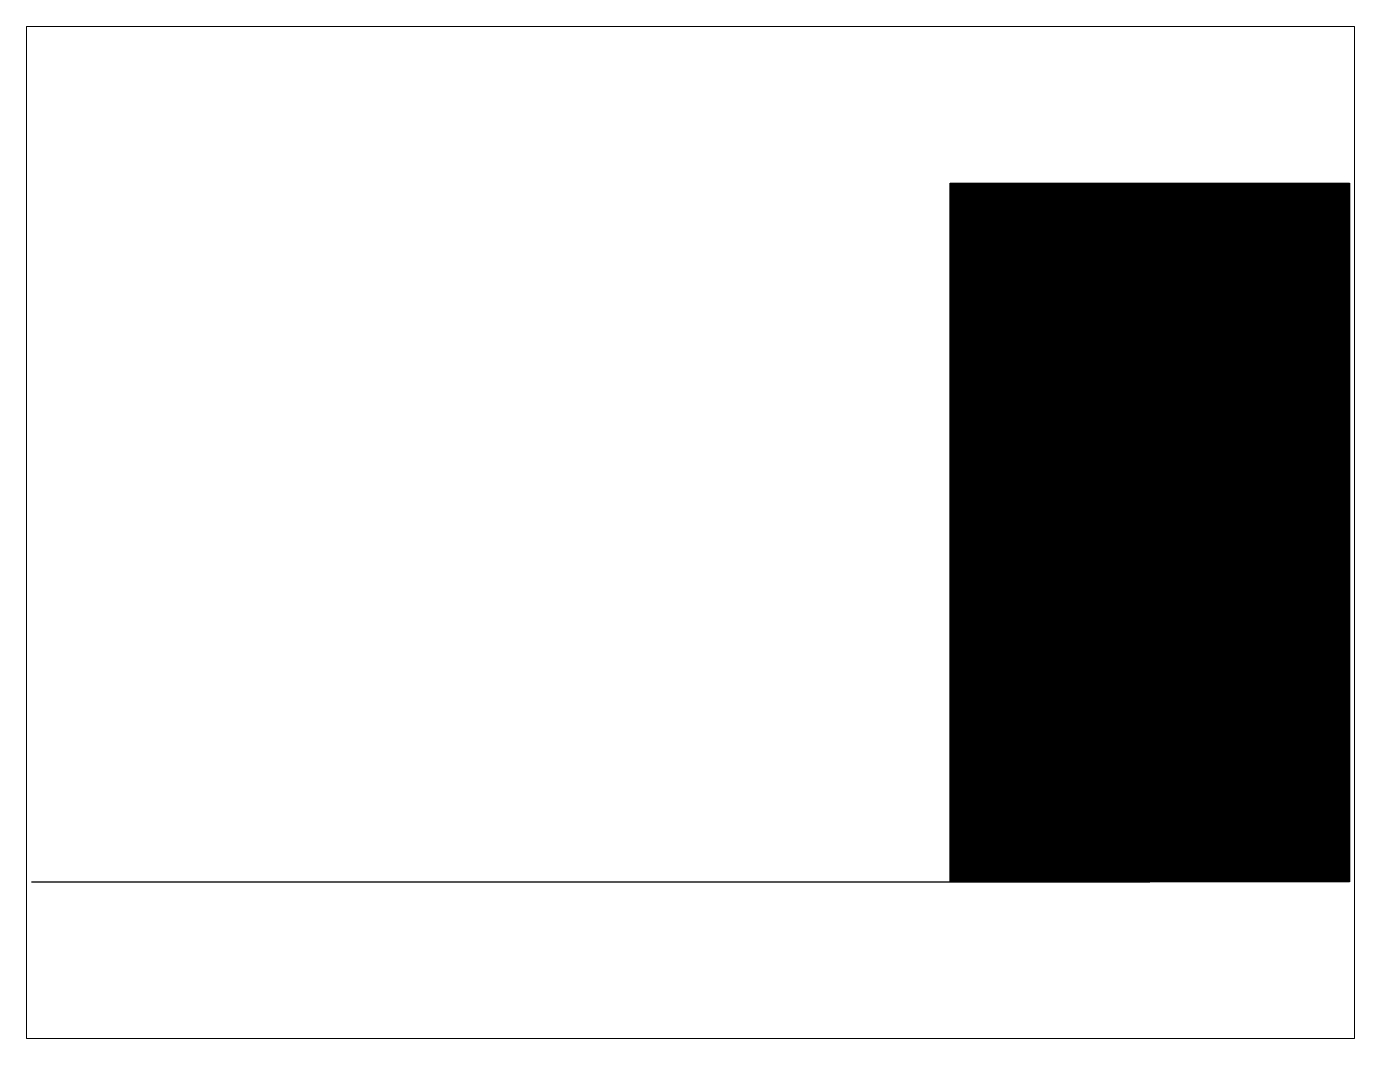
# Paper-space layout 'Layout1' of a CAD drawing. Header units: millimetres. Extents: x 1.05 to 9.45, y 0.8 to 7.2.
# The model-space entities are those that its viewports show. They can reach past a viewport. Long polylines and large blocks are cut down to what shows.
import ezdxf

# ---------------------------------------------------------------- set-up
doc = ezdxf.new("R2010")
doc.units = ezdxf.units.MM
doc.header["$MEASUREMENT"] = 0

# ---------------------------------------------------------------- blocks, each defined once
blk = doc.blocks.new('SNITT_PIL2')
blk.add_solid([(-1.4286, 5), (1.4286, 5), (-1.4286, 0), (1.4286, 0)])
blk = doc.blocks.new('SNITT_LINJE')
blk.add_line((0, 0), (-0.001, 0))

msp = doc.modelspace()

# ---------------------------------------------------------------- hatches: boundary and pattern name
h = msp.add_hatch()
h.set_pattern_fill('_USER', color=256, scale=0.008, angle=90, style=0, pattern_type=0)
h.set_pattern_definition([(90, (0, 0), (-0.008, 5e-19), [])])
h.paths.add_polyline_path([(-1.4286, 0), (-1.4286, 5), (1.4286, 5), (1.4286, 0)])
edge = h.paths.add_edge_path()
edge.add_line((-8, 0), (0, 0))

# ---------------------------------------------------------------- linework, layer by layer
for p, q in [((-1.4286, 0), (-1.4286, 5)), ((-1.4286, 5), (1.4286, 5)), ((1.4286, 5), (1.4286, 0)), ((1.4286, 0), (-1.4286, 0))]:
    msp.add_line(p, q)
msp.add_lwpolyline([(-8, 0), (0, 0)])

# ---------------------------------------------------------------- block references
for name in ['SNITT_PIL2', 'SNITT_LINJE']:
    msp.add_blockref(name, (0, 0))

psp = doc.layouts.get("Layout1")

# ---------------------------------------------------------------- viewports
at = {"layer": '0'}
psp.add_viewport(center=(5.25, 4), size=(8.4, 6.4), view_center_point=(-3.2856, 2.5001), view_height=7.23873, dxfattribs=at)

doc.saveas('drawing.dxf')
